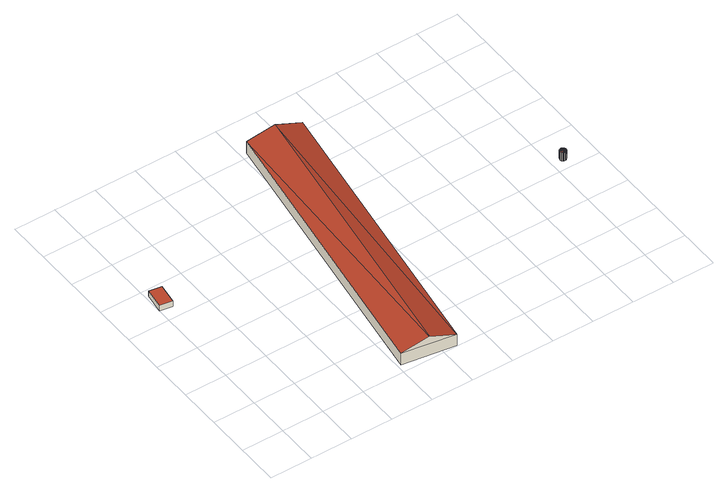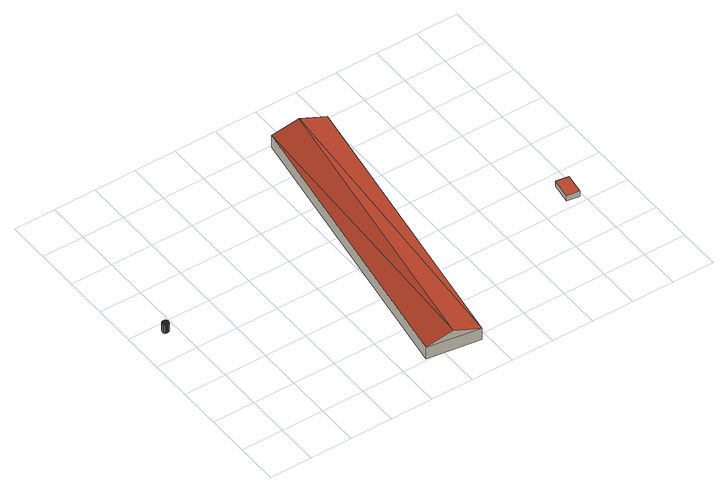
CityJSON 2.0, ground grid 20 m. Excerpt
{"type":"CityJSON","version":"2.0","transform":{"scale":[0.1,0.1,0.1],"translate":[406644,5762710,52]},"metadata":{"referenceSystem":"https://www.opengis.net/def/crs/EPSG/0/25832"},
"CityObjects":{
"building1":{"type":"Building","attributes":{"Gemeindeschluessel":"05515000","Geometrietyp2DReferenz":"3000","function":"31001_2600","roofType":"1000","measuredHeight":2.89},"geometry":[{"type":"Solid","lod":"2","boundaries":[[[[0,1,2,3]],[[4,5,1,0]],[[6,7,5,4]],[[3,2,7,6]],[[4,0,3,6]],[[1,5,7,2]]]],"semantics":{"surfaces":[{"type":"WallSurface"},{"type":"RoofSurface"},{"type":"GroundSurface"}],"values":[[0,0,0,0,1,2]]}}]},
"building2":{"type":"Building","attributes":{"Gemeindeschluessel":"05515000","Geometrietyp2DReferenz":"3000","function":"31001_2600","roofType":"5000","measuredHeight":10.36},"geometry":[{"type":"Solid","lod":"2","boundaries":[[[[8,9,10,11]],[[12,13,9,8]],[[14,15,13,12]],[[11,10,15,14]],[[16,17,8]],[[8,11,16]],[[14,12,17]],[[17,16,14]],[[8,17,12]],[[14,16,11]],[[9,13,15,10]]]],"semantics":{"surfaces":[{"type":"WallSurface"},{"type":"RoofSurface"},{"type":"GroundSurface"}],"values":[[0,0,0,0,1,1,1,1,0,0,2]]}}]},
"building3":{"type":"Building","attributes":{"Gemeindeschluessel":"05515000","Geometrietyp2DReferenz":"3000","function":"51003_1201","roofType":"5000","measuredHeight":4.79},"geometry":[{"type":"Solid","lod":"2","boundaries":[[[[18,19,20,21]],[[22,23,19,18]],[[24,25,23,22]],[[26,27,25,24]],[[28,29,27,26]],[[30,31,29,28]],[[32,33,31,30]],[[34,35,33,32]],[[36,37,35,34]],[[38,39,37,36]],[[40,41,39,38]],[[42,43,41,40]],[[44,45,43,42]],[[46,47,45,44]],[[48,49,47,46]],[[50,51,49,48]],[[52,53,51,50]],[[54,55,53,52]],[[56,57,55,54]],[[58,59,57,56]],[[60,61,59,58]],[[62,63,61,60]],[[64,65,63,62]],[[66,67,65,64]],[[68,69,67,66]],[[70,71,69,68]],[[72,73,71,70]],[[74,75,73,72]],[[76,77,75,74]],[[78,79,77,76]],[[80,81,79,78]],[[82,83,81,80]],[[84,85,83,82]],[[86,87,85,84]],[[88,89,87,86]],[[90,91,89,88]],[[92,93,91,90]],[[94,95,93,92]],[[21,20,95,94]],[[84,82,96]],[[86,84,96]],[[88,86,96]],[[90,88,96]],[[92,90,96]],[[94,92,96]],[[21,94,96]],[[18,21,96]],[[22,18,96]],[[24,22,96]],[[26,24,96]],[[28,26,96]],[[30,28,96]],[[32,30,96]],[[34,32,96]],[[34,96,97]],[[97,36,34]],[[78,76,74]],[[78,74,72]],[[80,78,72]],[[80,72,70]],[[96,80,70]],[[96,70,68]],[[96,68,66]],[[96,66,64]],[[96,64,62]],[[96,62,60]],[[96,60,58]],[[96,58,56]],[[96,56,54]],[[96,54,52]],[[96,52,50]],[[96,50,48]],[[96,48,46]],[[96,46,44]],[[96,44,42]],[[96,42,40]],[[96,40,38]],[[38,97,96]],[[36,97,38]],[[80,96,82]],[[19,23,25,27,29,31,33,35,37,39,41,43,45,47,49,51,53,55,57,59,61,63,65,67,69,71,73,75,77,79,81,83,85,87,89,91,93,95,20]]]],"semantics":{"surfaces":[{"type":"WallSurface"},{"type":"RoofSurface"},{"type":"GroundSurface"}],"values":[[0,0,0,0,0,0,0,0,0,0,0,0,0,0,0,0,0,0,0,0,0,0,0,0,0,0,0,0,0,0,0,0,0,0,0,0,0,0,0,1,1,1,1,1,1,1,1,1,1,1,1,1,1,1,1,1,1,1,1,1,1,1,1,1,1,1,1,1,1,1,1,1,1,1,1,1,1,1,0,0,2]]}}]}
},
"vertices":[
[1,868,35],[1,868,6],[61,859,6],[61,859,35],[15,965,35],[15,965,6],[75,956,35],[75,956,6],
[829,1427,69],[829,1427,6],[617,41,6],[617,41,69],[1081,1388,69],[1081,1388,6],[868,2,69],[868,2,6],[743,21,110],[956,1407,110],
[1850,635,60],[1850,635,15],[1852,635,15],[1852,635,60],[1849,635,60],[1849,635,15],[1847,636,60],[1847,636,15],[1845,637,60],[1845,637,15],[1843,638,60],[1843,638,15],[1841,640,60],[1841,640,15],[1839,643,60],[1839,643,15],[1838,646,60],[1838,646,15],[1838,649,60],[1838,649,15],[1838,652,60],[1838,652,15],[1838,655,60],[1838,655,15],[1840,658,60],[1840,658,15],[1841,660,60],[1841,660,15],[1843,662,60],[1843,662,15],[1845,663,60],[1845,663,15],[1847,664,60],[1847,664,15],[1849,664,60],[1849,664,15],[1851,665,60],[1851,665,15],[1853,665,60],[1853,665,15],[1854,665,60],[1854,665,15],[1856,664,60],[1856,664,15],[1858,664,60],[1858,664,15],[1860,663,60],[1860,663,15],[1862,662,60],[1862,662,15],[1864,660,60],[1864,660,15],[1866,658,60],[1866,658,15],[1867,655,60],[1867,655,15],[1868,652,60],[1868,652,15],[1868,649,60],[1868,649,15],[1867,646,60],[1867,646,15],[1866,643,60],[1866,643,15],[1865,641,60],[1865,641,15],[1863,639,60],[1863,639,15],[1861,637,60],[1861,637,15],[1859,636,60],[1859,636,15],[1857,635,60],[1857,635,15],[1855,635,60],[1855,635,15],[1854,635,60],[1854,635,15],[1865,641,63],[1838,651,63]
]}
